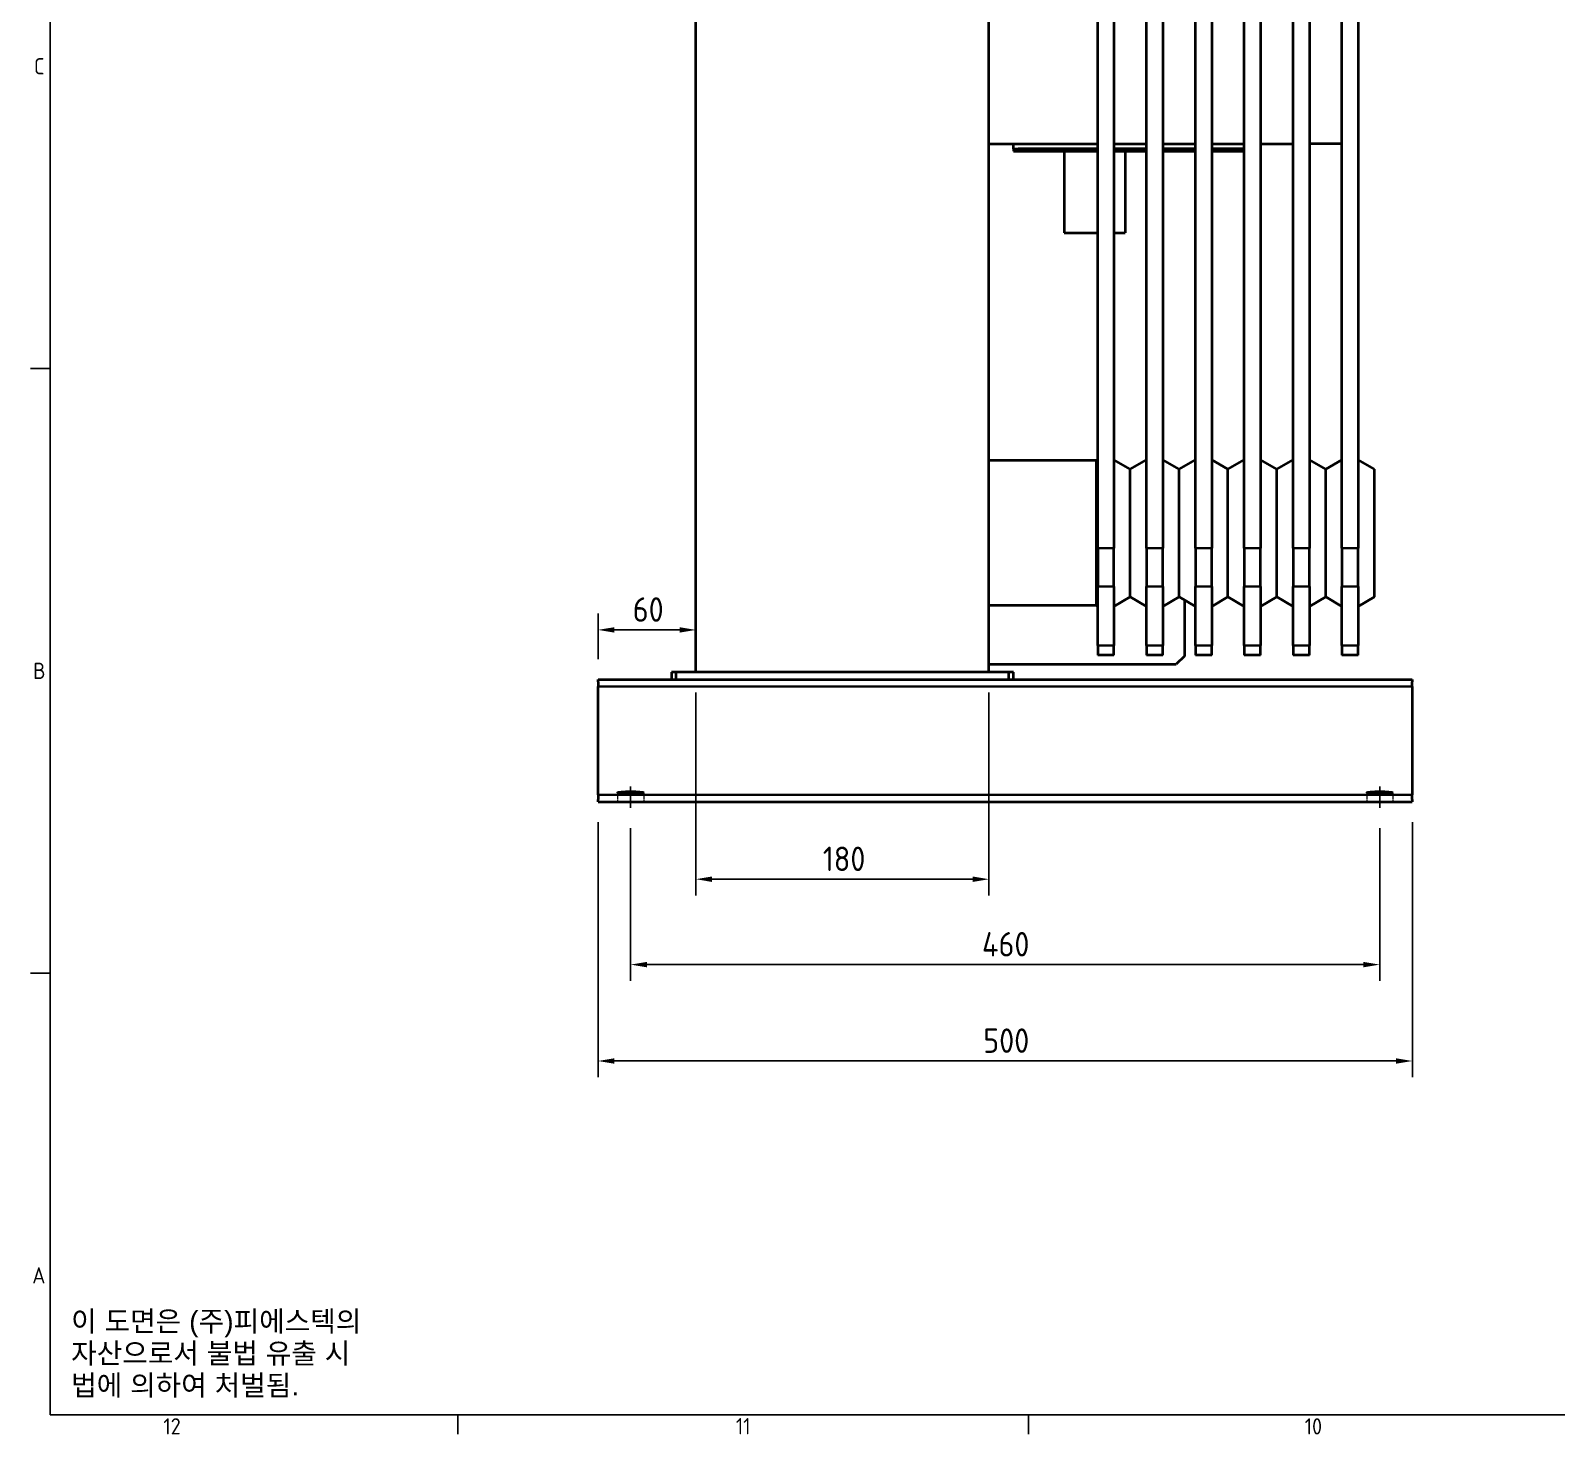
# Model space of a CAD drawing. Header units: millimetres. Extents: x 0 to 4205, y 0 to 2970.
# Drawn here: x 88 to 1025, y 88 to 950 of the extents above; entities that cross this region are included whole.
import ezdxf

# ---------------------------------------------------------------- set-up
doc = ezdxf.new("R2010")
doc.units = ezdxf.units.MM
doc.header["$LTSCALE"] = 5
doc.linetypes.add('CHAIN', pattern=[0.3543, 0.2362, -0.0295, 0.0591, -0.0295])
doc.linetypes.add('DASHED', pattern=[0.2067, 0.1654, -0.0413])
doc.layers.get('0').update_dxf_attribs({"color": 3, "lineweight": 25})
for name, color, linetype, lineweight in [('가려진 것(ISO)', 2, 'DASHED', 18), ('가시적인 것(ISO)', 3, 'Continuous', 40), ('가시적인 좁은 것(ISO)', 3, 'Continuous', 35), ('경계(ISO)', 7, 'Continuous', 25), ('기호(ISO)', 5, 'Continuous', 25), ('중심선(ISO)', 1, 'Continuous', 25), ('치수(ISO)', 2, 'Continuous', 25)]:
    doc.layers.add(name, color=color, linetype=linetype, lineweight=lineweight)
doc.styles.add('문자 텍스트_PSTEK_POSCO', font='isocp.shx')
doc.styles.add('치수 텍스트_PSTEK_POSCO', font='isocp.shx')
doc.dimstyles.new('치수_PSTEK_POSCO', dxfattribs={"dimscale": 5, "dimtxt": 3, "dimasz": 2, "dimexe": 2, "dimexo": 2.5, "dimgap": 1, "dimtad": 1, "dimrnd": 1e-08, "dimdsep": 46, "dimtxsty": '치수 텍스트_PSTEK_POSCO', "dimcen": 0.09, "dimdle": 10, "dimclrd": 7, "dimclre": 7, "dimclrt": 2, "dimadec": 1, "dimazin": 2, "dimtfac": 1, "dimtmove": 0, "dimatfit": 3, "dimfxl": 0, "dimtolj": 1, "dimlwd": -1, "dimlwe": -1, "dimarcsym": 0})

# ---------------------------------------------------------------- blocks, each defined once
blk = doc.blocks.new('경계 Default Border')
at = {"layer": '경계(ISO)'}
for p, q in [((20, 148.5), (17.6, 148.5)), ((20, 74.25), (17.6, 74.25)), ((70.08, 20), (70.08, 17.6)), ((140.17, 20), (140.17, 17.6))]:
    blk.add_line(p, q, dxfattribs=at)
at = {"layer": '경계(ISO)', "flags": 128}
blk.add_lwpolyline([(20, 20), (20, 574), (821, 574), (821, 20), (20, 20)], dxfattribs=at)
at = {"layer": '경계(ISO)', "color": 2, "char_height": 2, "attachment_point": 7, "style": '문자 텍스트_PSTEK_POSCO'}
for s, insert in [('C', (18.03, 184.61)), ('B', (17.92, 110.36)), ('A', (17.81, 36.12)), ('12', (33.92, 17.58)), ('11', (104.23, 17.6)), ('10', (174.09, 17.58))]:
    blk.add_mtext(s, dxfattribs=dict(at, insert=insert))
blk = doc.blocks.new('*D22')
at = {"layer": 'Defpoints', "color": 0, "transparency": 16777216}
for p in [(496.52, 555.92), (676.52, 555.92), (676.52, 428.86)]:
    blk.add_point(p, dxfattribs=at)
at = {"layer": '치수(ISO)', "color": 7, "transparency": 16777216}
for p, q in [((496.52, 543.42), (496.52, 418.86)), ((676.52, 543.42), (676.52, 418.86)), ((506.52, 428.86), (666.52, 428.86))]:
    blk.add_line(p, q, dxfattribs=at)
for points in [[(506.52, 430.52), (506.52, 427.19), (496.52, 428.86)], [(666.52, 430.52), (666.52, 427.19), (676.52, 428.86)]]:
    blk.add_solid(points, dxfattribs=at)
at = {"layer": '치수(ISO)', "color": 2, "transparency": 16777216, "insert": (574.51, 441.36), "char_height": 15, "attachment_point": 4, "style": '치수 텍스트_PSTEK_POSCO'}
blk.add_mtext('\\A1;180', dxfattribs=at)
blk = doc.blocks.new('*D23')
at = {"layer": 'Defpoints', "color": 0, "transparency": 16777216}
for p in [(456.52, 472.67), (916.52, 472.67), (916.52, 376.42)]:
    blk.add_point(p, dxfattribs=at)
at = {"layer": '치수(ISO)', "color": 7, "transparency": 16777216}
for p, q in [((456.52, 460.17), (456.52, 366.42)), ((916.52, 460.17), (916.52, 366.42)), ((466.52, 376.42), (906.52, 376.42))]:
    blk.add_line(p, q, dxfattribs=at)
for points in [[(466.52, 378.09), (466.52, 374.75), (456.52, 376.42)], [(906.52, 378.09), (906.52, 374.75), (916.52, 376.42)]]:
    blk.add_solid(points, dxfattribs=at)
at = {"layer": '치수(ISO)', "color": 2, "transparency": 16777216, "insert": (672.26, 388.92), "char_height": 15, "attachment_point": 4, "style": '치수 텍스트_PSTEK_POSCO'}
blk.add_mtext('\\A1;460', dxfattribs=at)
blk = doc.blocks.new('*D24')
at = {"layer": 'Defpoints', "color": 0, "transparency": 16777216}
for p in [(436.52, 476.42), (936.52, 476.42), (936.52, 317.24)]:
    blk.add_point(p, dxfattribs=at)
at = {"layer": '치수(ISO)', "color": 7, "transparency": 16777216}
for p, q in [((436.52, 463.92), (436.52, 307.24)), ((936.52, 463.92), (936.52, 307.24)), ((446.52, 317.24), (926.52, 317.24))]:
    blk.add_line(p, q, dxfattribs=at)
for points in [[(446.52, 318.91), (446.52, 315.57), (436.52, 317.24)], [(926.52, 318.91), (926.52, 315.57), (936.52, 317.24)]]:
    blk.add_solid(points, dxfattribs=at)
at = {"layer": '치수(ISO)', "color": 2, "transparency": 16777216, "insert": (673.01, 329.74), "char_height": 15, "attachment_point": 4, "style": '치수 텍스트_PSTEK_POSCO'}
blk.add_mtext('\\A1;500', dxfattribs=at)
blk = doc.blocks.new('*D35')
at = {"layer": 'Defpoints', "color": 0, "transparency": 16777216}
for p in [(496.52, 581.95), (496.52, 581.95), (436.52, 551.42)]:
    blk.add_point(p, dxfattribs=at)
at = {"layer": '치수(ISO)', "color": 7, "transparency": 16777216}
for p, q in [((436.52, 563.92), (436.52, 591.95)), ((446.52, 581.95), (486.52, 581.95))]:
    blk.add_line(p, q, dxfattribs=at)
for points in [[(446.52, 583.61), (446.52, 580.28), (436.52, 581.95)], [(486.52, 583.61), (486.52, 580.28), (496.52, 581.95)]]:
    blk.add_solid(points, dxfattribs=at)
at = {"layer": '치수(ISO)', "color": 2, "transparency": 16777216, "insert": (457.81, 594.45), "char_height": 15, "attachment_point": 4, "style": '치수 텍스트_PSTEK_POSCO'}
blk.add_mtext('\\A1;60', dxfattribs=at)

msp = doc.modelspace()

# ---------------------------------------------------------------- linework, layer by layer
at = {"layer": '가려진 것(ISO)', "ltscale": 2.138518}
for p, q in [((448.5156, 482.0315), (448.5156, 476.4175)), ((464.5156, 482.0315), (464.5156, 476.4175)), ((908.5156, 482.0315), (908.5156, 476.4175)), ((924.5156, 482.0315), (924.5156, 476.4175))]:
    msp.add_line(p, q, dxfattribs=at)
at = {"layer": '가시적인 것(ISO)'}
for p, q in [((743.3156, 632.1004), (743.3156, 1350.7345)), ((753.3156, 1350.7345), (753.3156, 632.1004)), ((773.3156, 632.1004), (773.3156, 1350.7345)), ((783.3156, 1350.7345), (783.3156, 632.1004)), ((803.3156, 632.1004), (803.3156, 1350.7345)), ((813.3156, 1350.7345), (813.3156, 632.1004)), ((833.3156, 632.1004), (833.3156, 1350.7345)), ((843.3156, 1350.7345), (843.3156, 632.1004)), ((863.3156, 632.1004), (863.3156, 1350.7345)), ((873.3156, 1350.7345), (873.3156, 632.1004)), ((893.3156, 632.1004), (893.3156, 1350.7345)), ((903.3156, 1350.7345), (903.3156, 632.1004)), ((496.5156, 555.9175), (496.5156, 1051.4175)), ((676.5156, 555.9175), (676.5156, 1051.4175)), ((676.5156, 880.4175), (743.3156, 880.4175)), ((691.5156, 877.4175), (691.5156, 880.4175)), ((691.5156, 877.4175), (743.3156, 877.4175)), ((691.5156, 877.4175), (691.5156, 875.8175)), ((691.5156, 875.8175), (694.5156, 875.8175)), ((694.5156, 875.8175), (694.5156, 877.4175)), ((743.3156, 877.4175), (694.5156, 877.4175)), ((694.5156, 875.8175), (743.3156, 875.8175)), ((722.7656, 875.8175), (722.7656, 825.8175)), ((753.3156, 880.4175), (773.3156, 880.4175)), ((753.3156, 877.4175), (773.3156, 877.4175)), ((773.3156, 877.4175), (753.3156, 877.4175)), ((753.3156, 875.8175), (773.3156, 875.8175)), ((760.2656, 875.8175), (760.2656, 825.8175)), ((783.3156, 880.4175), (803.3156, 880.4175)), ((783.3156, 877.4175), (803.3156, 877.4175)), ((803.3156, 877.4175), (783.3156, 877.4175)), ((783.3156, 875.8175), (803.3156, 875.8175)), ((813.3156, 880.4175), (833.3156, 880.4175)), ((813.3156, 877.4175), (833.3156, 877.4175)), ((833.3156, 877.4175), (813.3156, 877.4175)), ((813.3156, 875.8175), (833.3156, 875.8175)), ((843.3156, 880.4175), (863.3156, 880.4175)), ((893.3156, 880.4175), (873.3156, 880.4175)), ((722.7656, 825.8175), (743.3156, 825.8175)), ((753.3156, 825.8175), (760.2656, 825.8175)), ((742.5362, 685.9675), (676.5156, 685.9675)), ((742.5362, 685.9675), (743.3156, 686.4175)), ((742.5362, 596.8675), (742.5362, 685.9675)), ((763.3156, 680.644), (753.3156, 686.4175)), ((763.3156, 680.644), (773.3156, 686.4175)), ((793.3156, 680.644), (783.3156, 686.4175)), ((793.3156, 680.644), (803.3156, 686.4175)), ((823.3156, 680.644), (813.3156, 686.4175)), ((823.3156, 680.644), (833.3156, 686.4175)), ((853.3156, 680.644), (843.3156, 686.4175)), ((853.3156, 680.644), (863.3156, 686.4175)), ((883.3156, 680.644), (873.3156, 686.4175)), ((883.3156, 680.644), (893.3156, 686.4175)), ((913.3156, 680.644), (903.3156, 686.4175)), ((763.3156, 602.191), (763.3156, 680.644)), ((793.3156, 602.191), (793.3156, 680.644)), ((823.3156, 602.191), (823.3156, 680.644)), ((853.3156, 602.191), (853.3156, 680.644)), ((883.3156, 602.191), (883.3156, 680.644)), ((913.3156, 602.191), (913.3156, 680.644)), ((743.3156, 632.1004), (743.3156, 608.6081)), ((753.3156, 608.6081), (753.3156, 632.1004)), ((773.3156, 632.1004), (773.3156, 608.6081)), ((783.3156, 608.6081), (783.3156, 632.1004)), ((803.3156, 632.1004), (803.3156, 608.6081)), ((813.3156, 608.6081), (813.3156, 632.1004)), ((833.3156, 632.1004), (833.3156, 608.6081)), ((843.3156, 608.6081), (843.3156, 632.1004)), ((863.3156, 632.1004), (863.3156, 608.6081)), ((873.3156, 608.6081), (873.3156, 632.1004)), ((893.3156, 632.1004), (893.3156, 608.6081)), ((903.3156, 608.6081), (903.3156, 632.1004)), ((743.3156, 572.4482), (743.3156, 608.6081)), ((753.3156, 608.6081), (753.3156, 572.4482)), ((763.3156, 602.191), (753.3156, 596.4175)), ((763.3156, 602.191), (773.3156, 596.4175)), ((773.3156, 572.4482), (773.3156, 608.6081)), ((783.3156, 608.6081), (783.3156, 572.4482)), ((793.3156, 602.191), (783.3156, 596.4175)), ((793.3156, 602.191), (803.3156, 596.4175)), ((796.5156, 600.3434), (796.5156, 565.9175)), ((803.3156, 572.4482), (803.3156, 608.6081)), ((813.3156, 608.6081), (813.3156, 572.4482)), ((823.3156, 602.191), (813.3156, 596.4175)), ((823.3156, 602.191), (833.3156, 596.4175)), ((833.3156, 572.4482), (833.3156, 608.6081)), ((843.3156, 608.6081), (843.3156, 572.4482)), ((853.3156, 602.191), (843.3156, 596.4175)), ((853.3156, 602.191), (863.3156, 596.4175)), ((863.3156, 572.4482), (863.3156, 608.6081)), ((873.3156, 608.6081), (873.3156, 572.4482)), ((883.3156, 602.191), (873.3156, 596.4175)), ((883.3156, 602.191), (893.3156, 596.4175)), ((893.3156, 572.4482), (893.3156, 608.6081)), ((903.3156, 608.6081), (903.3156, 572.4482)), ((913.3156, 602.191), (903.3156, 596.4175)), ((742.5362, 596.8675), (676.5156, 596.8675)), ((742.5362, 596.8675), (743.3156, 596.4175)), ((743.3156, 572.4482), (743.3156, 566.4175)), ((753.3156, 566.4175), (753.3156, 572.4482)), ((773.3156, 572.4482), (773.3156, 566.4175)), ((783.3156, 566.4175), (783.3156, 572.4482)), ((803.3156, 572.4482), (803.3156, 566.4175)), ((813.3156, 566.4175), (813.3156, 572.4482)), ((833.3156, 572.4482), (833.3156, 566.4175)), ((843.3156, 566.4175), (843.3156, 572.4482)), ((863.3156, 572.4482), (863.3156, 566.4175)), ((873.3156, 566.4175), (873.3156, 572.4482)), ((893.3156, 572.4482), (893.3156, 566.4175)), ((903.3156, 566.4175), (903.3156, 572.4482)), ((753.3156, 566.4175), (743.3156, 566.4175)), ((783.3156, 566.4175), (773.3156, 566.4175)), ((796.5156, 565.9175), (791.5156, 560.9175)), ((813.3156, 566.4175), (803.3156, 566.4175)), ((843.3156, 566.4175), (833.3156, 566.4175)), ((873.3156, 566.4175), (863.3156, 566.4175)), ((903.3156, 566.4175), (893.3156, 566.4175)), ((484.5156, 555.9175), (481.5156, 555.9175)), ((481.5156, 555.9175), (481.5156, 551.4175)), ((484.5156, 551.4175), (484.5156, 555.9175)), ((688.5156, 555.9175), (484.5156, 555.9175)), ((676.5156, 560.9175), (791.5156, 560.9175)), ((691.5156, 555.9175), (688.5156, 555.9175)), ((688.5156, 555.9175), (688.5156, 551.4175)), ((691.5156, 551.4175), (691.5156, 555.9175)), ((436.5156, 550.1272), (436.5156, 551.4175)), ((436.5156, 551.4175), (936.5156, 551.4175)), ((436.5156, 550.1272), (436.5156, 547.1386)), ((436.5156, 544.7953), (436.5156, 547.1386)), ((436.5156, 538.8181), (436.5156, 544.7953)), ((936.5156, 551.4175), (936.5156, 550.1272)), ((936.5156, 547.1386), (936.5156, 550.1272)), ((936.5156, 547.1386), (936.5156, 544.7953)), ((936.5156, 544.7953), (936.5156, 538.8181)), ((436.5156, 489.0168), (436.5156, 538.8181)), ((936.5156, 538.8181), (936.5156, 489.0168)), ((436.5156, 483.0397), (436.5156, 489.0168)), ((936.5156, 489.0168), (936.5156, 483.0397)), ((436.5156, 480.6963), (436.5156, 483.0397)), ((436.5156, 480.6963), (436.5156, 477.7077)), ((936.5156, 483.0397), (936.5156, 480.6963)), ((936.5156, 477.7077), (936.5156, 480.6963)), ((436.5156, 476.4175), (436.5156, 477.7077)), ((436.5156, 476.4175), (936.5156, 476.4175)), ((936.5156, 477.7077), (936.5156, 476.4175))]:
    msp.add_line(p, q, dxfattribs=at)
for centre in [(456.5156, 482.0315), (916.5156, 482.0315)]:
    msp.add_ellipse(centre, major_axis=(8, 0), ratio=0.08748866, dxfattribs=at)
at = {"layer": '가시적인 좁은 것(ISO)'}
for p, q in [((743.3156, 632.1004), (753.3156, 632.1004)), ((773.3156, 632.1004), (783.3156, 632.1004)), ((803.3156, 632.1004), (813.3156, 632.1004)), ((833.3156, 632.1004), (843.3156, 632.1004)), ((863.3156, 632.1004), (873.3156, 632.1004)), ((893.3156, 632.1004), (903.3156, 632.1004)), ((743.3156, 608.6081), (753.3156, 608.6081)), ((773.3156, 608.6081), (783.3156, 608.6081)), ((803.3156, 608.6081), (813.3156, 608.6081)), ((833.3156, 608.6081), (843.3156, 608.6081)), ((863.3156, 608.6081), (873.3156, 608.6081)), ((893.3156, 608.6081), (903.3156, 608.6081)), ((743.3156, 572.4482), (753.3156, 572.4482)), ((773.3156, 572.4482), (783.3156, 572.4482)), ((803.3156, 572.4482), (813.3156, 572.4482)), ((833.3156, 572.4482), (843.3156, 572.4482)), ((863.3156, 572.4482), (873.3156, 572.4482)), ((893.3156, 572.4482), (903.3156, 572.4482)), ((436.5156, 547.1386), (936.5156, 547.1386)), ((436.5156, 480.6963), (936.5156, 480.6963))]:
    msp.add_line(p, q, dxfattribs=at)
at = {"layer": '중심선(ISO)', "linetype": 'CHAIN', "ltscale": 2.914389}
for p, q in [((456.5156, 485.7815), (456.5156, 472.6675)), ((916.5156, 485.7815), (916.5156, 472.6675))]:
    msp.add_line(p, q, dxfattribs=at)

# ---------------------------------------------------------------- block references
at = {"xscale": 5, "yscale": 5, "zscale": 5}
msp.add_blockref('경계 Default Border', (0, 0), dxfattribs=at)

# ---------------------------------------------------------------- texts
at = {"layer": '기호(ISO)', "color": 2, "insert": (112.9526, 137.1177), "char_height": 12.5, "width": 196.530519, "attachment_point": 4, "line_spacing_factor": 0.944221, "style": '문자 텍스트_PSTEK_POSCO'}
msp.add_mtext('{\\fArial|b0|i0;\\H12.5000;이 도면은 (주)피에스텍의\\P자산으로서 불법 유출 시 \\P법에 의하여 처벌됨.}', dxfattribs=at)

# ---------------------------------------------------------------- dimensions: what is measured, and where the dimension line sits
at = {"layer": '치수(ISO)', "color": 7}
for base, p1, p2, override, picture, middle in [((496.5156, 581.9459), (436.5156, 551.4175), (496.5156, 581.9459), {"dimdec": 2, "dimse2": 1, "dimtp": 0, "dimtm": 0, "dimtdec": 2, "dimtofl": 0, "dimatfit": 1}, '*D35', (466.5156, 581.9459)), ((676.5156, 428.8582), (496.5156, 555.9175), (676.5156, 555.9175), {"dimdec": 2, "dimtp": 0, "dimtm": 0, "dimtdec": 2, "dimtofl": 0, "dimatfit": 1}, '*D22', (586.5156, 428.8582))]:
    dim = msp.add_linear_dim(base=base, p1=p1, p2=p2, dimstyle='치수_PSTEK_POSCO', override=override, dxfattribs=at)
    dim.commit()
    dim.dimension.update_dxf_attribs({"geometry": picture, "text_midpoint": middle, "dimtype": 160})
for base, p1, p2, picture, middle in [((936.5156, 317.2412), (436.5156, 476.4175), (936.5156, 476.4175), '*D24', (686.5156, 317.2412)), ((916.5156, 376.4207), (456.5156, 472.6675), (916.5156, 472.6675), '*D23', (686.5156, 376.4207))]:
    dim = msp.add_linear_dim(base=base, p1=p1, p2=p2, angle=180, dimstyle='치수_PSTEK_POSCO', override={"dimdec": 2, "dimtp": 0, "dimtm": 0, "dimtdec": 2, "dimtofl": 0, "dimatfit": 1}, dxfattribs=at)
    dim.commit()
    dim.dimension.update_dxf_attribs({"geometry": picture, "text_midpoint": middle, "dimtype": 160})

doc.saveas('drawing.dxf')
